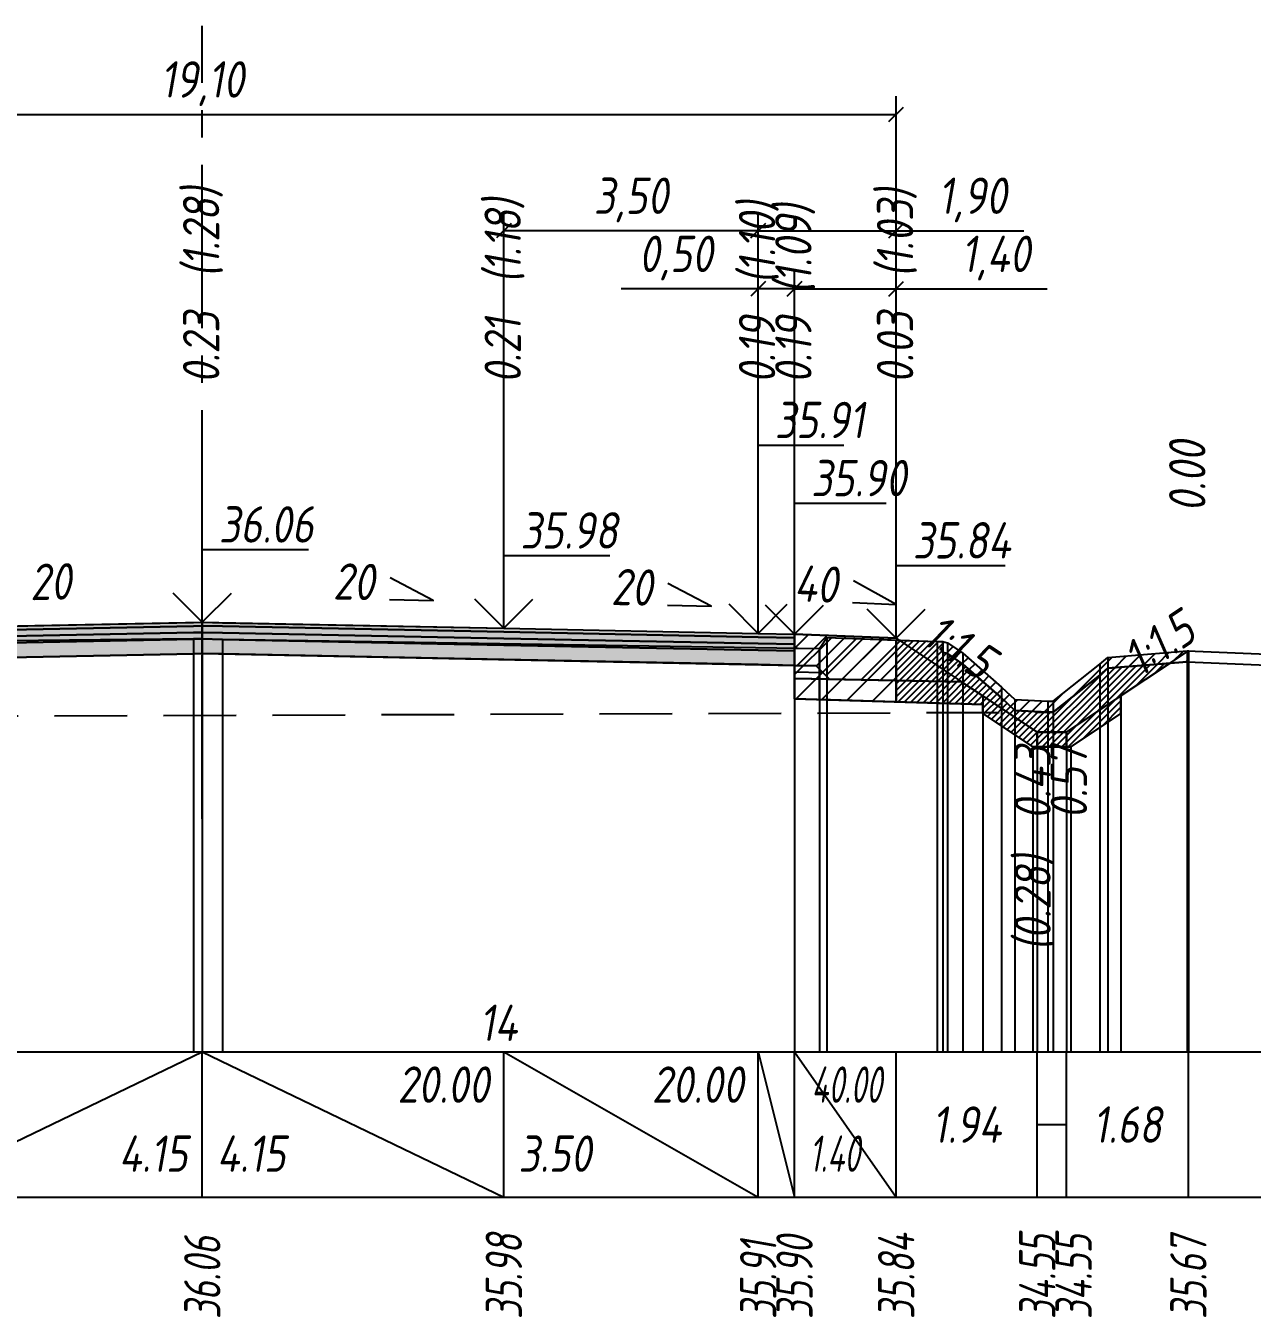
# Model space of a CAD drawing. Extents: x -717 to 1451, y -133302 to 233.
# Drawn here: x 159.7 to 244.1, y -91157.3 to -91068.4 of the extents above; entities that cross this region are included whole.
import ezdxf
from ezdxf.enums import TextEntityAlignment as Align

# ---------------------------------------------------------------- set-up
doc = ezdxf.new("R2010")
doc.units = 0
doc.linetypes.add('осевая2', pattern=[1.125, 0.75, -0.125, 0.125, -0.125])
doc.linetypes.add('штриховая', pattern=[0.75, 0.5, -0.25])
for name, color, linetype in [('Интерполированный поперечник', 2, 'Continuous'), ('Код_514', 1, 'Continuous'), ('Контур_0', 7, 'Continuous'), ('Контур_2521', 7, 'Continuous'), ('Контур_2564', 7, 'Continuous'), ('Контур_2660', 7, 'Continuous'), ('Контур_2665', 7, 'Continuous'), ('Контур_400', 7, 'Continuous'), ('Контур_508', 7, 'Continuous'), ('Контур_512', 7, 'Continuous'), ('Контур_513', 7, 'Continuous'), ('Контур_818', 7, 'Continuous'), ('Красный поперечник', 1, 'Continuous'), ('Объём_2501', 7, 'Continuous'), ('Объём_2564', 7, 'Continuous'), ('Объём_2650', 7, 'Continuous'), ('Объём_2660', 7, 'Continuous'), ('Объём_2663', 7, 'Continuous'), ('Объём_2664', 7, 'Continuous'), ('Объём_2665', 7, 'Continuous'), ('Ось', 1, 'осевая2'), ('Откосы', 7, 'Continuous'), ('Отметки покрытия', 7, 'Continuous'), ('Рабочие отметки', 7, 'Continuous'), ('Рабочие отметки доп.', 7, 'Continuous'), ('Слои выравнивания', 7, 'Continuous'), ('Таблица', 7, 'Continuous'), ('Уклоны проезжей части', 7, 'Continuous'), ('Черный поперечник', 3, 'Continuous')]:
    doc.layers.add(name, color=color, linetype=linetype)
for name, color, linetype, true_color in [('Контур_2540', 2, 'Continuous', 0xffff00), ('Контур_2560', 2, 'Continuous', 0xffff00), ('Контур_2561', 7, 'Continuous', 0xff8040), ('Контур_2562', 3, 'Continuous', 0x00ff00), ('Контур_2563', 7, 'Continuous', 0xff8000), ('Контур_2570', 7, 'Continuous', 0x80ff00), ('Контур_2583', 3, 'Continuous', 0x00ff00), ('Контур_2584', 3, 'Continuous', 0x00ff00), ('Контур_2725', 7, 'Continuous', 0x323232), ('Контур_2736', 4, 'Continuous', 0x00ffff), ('Контур_2737', 4, 'Continuous', 0x00ffff), ('Контур_2738', 4, 'Continuous', 0x00ffff), ('Контур_2739', 4, 'Continuous', 0x00ffff), ('Контур_2741', 4, 'Continuous', 0x00ffff), ('Контур_2742', 4, 'Continuous', 0x00ffff), ('Контур_2743', 4, 'Continuous', 0x00ffff), ('Контур_2744', 7, 'Continuous', 0xa4ffff), ('Контур_2745', 7, 'Continuous', 0xa4ffff), ('Контур_2747', 4, 'Continuous', 0x00ffff), ('Контур_2748', 4, 'Continuous', 0x00ffff), ('Контур_2749', 4, 'Continuous', 0x00ffff), ('Контур_2750', 4, 'Continuous', 0x00ffff), ('Контур_2751', 4, 'Continuous', 0x00ffff), ('Контур_2752', 4, 'Continuous', 0x00ffff), ('Контур_2760', 7, 'Continuous', 0x323232), ('Контур_2761', 7, 'Continuous', 0x323232), ('Контур_2762', 7, 'Continuous', 0x323232), ('Контур_2763', 7, 'Continuous', 0x323232), ('Контур_402', 7, 'Continuous', 0xff6464), ('Контур_703', 4, 'Continuous', 0x00ffff), ('Контур_705', 4, 'Continuous', 0x00ffff), ('Контур_707', 4, 'Continuous', 0x00ffff), ('Контур_720', 131, 'Continuous', 0xaaffff), ('Объём_2520', 7, 'Continuous', 0x80ffff), ('Объём_2540', 2, 'Continuous', 0xffff00), ('Объём_2560', 2, 'Continuous', 0xffff00), ('Объём_2561', 7, 'Continuous', 0xff8040), ('Объём_2562', 3, 'Continuous', 0x00ff00), ('Объём_2563', 7, 'Continuous', 0xff8000), ('Объём_2570', 7, 'Continuous', 0x80ff00), ('Объём_2583', 3, 'Continuous', 0x00ff00), ('Объём_2584', 3, 'Continuous', 0x00ff00), ('Объём_2593', 3, 'Continuous', 0x00ff00), ('Объём_2597', 3, 'Continuous', 0x00ff00), ('Объём_2600', 7, 'Continuous', 0x808000), ('Объём_2620', 2, 'Continuous', 0xffff00), ('Объём_2746', 2, 'Continuous', 0xffff00)]:
    doc.layers.add(name, color=color, linetype=linetype, true_color=true_color)
doc.styles.get("Standard").update_dxf_attribs({"font": 'txt', "height": 2.5})
doc.styles.add('М', font='romand.shx', dxfattribs={"width": 0.8, "oblique": 10, "height": 2.5})
doc.dimstyles.new('ISO-25', dxfattribs={"dimtxt": 2.5, "dimasz": 2.5, "dimexe": 1.25, "dimexo": 0.625, "dimtad": 1, "dimtxsty": 'Standard', "dimcen": 2.5, "dimadec": 0, "dimazin": 0, "dimtfac": 1, "dimtmove": 0, "dimatfit": 3, "dimfxl": 1, "dimarcsym": 0})

# ---------------------------------------------------------------- blocks, each defined once
blk = doc.blocks.new('_Oblique')
at = {"color": 0, "linetype": 'ByBlock', "lineweight": -2}
blk.add_line((-0.5, -0.5), (0.5, 0.5), dxfattribs=at)
blk = doc.blocks.new('*D1779')
at = {"color": 0, "lineweight": -2, "transparency": 16777216}
for p, q in [((212.561, -91109.7), (212.561, -91085.26)), ((219.561, -91109.98), (219.561, -91085.26)), ((212.561, -91086.51), (219.561, -91086.51)), ((219.561, -91086.51), (229.955, -91086.51))]:
    blk.add_line(p, q, dxfattribs=at)
at = {"layer": 'Defpoints', "color": 0, "transparency": 16777216}
for p in [(219.561, -91086.51), (212.561, -91110.325), (219.561, -91110.605)]:
    blk.add_point(p, dxfattribs=at)
at = {"color": 0, "lineweight": -2, "transparency": 16777216, "rotation": 180}
blk.add_blockref('_Oblique', (212.561, -91086.51), dxfattribs=at)
at = {"color": 0, "lineweight": -2, "transparency": 16777216}
blk.add_blockref('_Oblique', (219.561, -91086.51), dxfattribs=at)
at = {"color": 0, "transparency": 16777216, "insert": (226.415, -91084.397), "char_height": 2.5, "width": 8.75, "attachment_point": 5, "style": 'М'}
blk.add_mtext('1,40', dxfattribs=at)
blk = doc.blocks.new('*D1781')
at = {"color": 0, "lineweight": -2, "transparency": 16777216}
for p, q in [((210.061, -91109.65), (210.061, -91085.26)), ((212.561, -91109.7), (212.561, -91085.26)), ((210.061, -91086.51), (200.635, -91086.51)), ((212.561, -91086.51), (210.061, -91086.51))]:
    blk.add_line(p, q, dxfattribs=at)
at = {"layer": 'Defpoints', "color": 0, "transparency": 16777216}
for p in [(212.561, -91086.51), (210.061, -91110.275), (212.561, -91110.325)]:
    blk.add_point(p, dxfattribs=at)
at = {"color": 0, "lineweight": -2, "transparency": 16777216, "rotation": 180}
blk.add_blockref('_Oblique', (210.061, -91086.51), dxfattribs=at)
at = {"color": 0, "lineweight": -2, "transparency": 16777216}
blk.add_blockref('_Oblique', (212.561, -91086.51), dxfattribs=at)
at = {"color": 0, "transparency": 16777216, "insert": (204.397, -91084.397), "char_height": 2.5, "width": 9.16667, "attachment_point": 5, "style": 'М'}
blk.add_mtext('0,50', dxfattribs=at)
blk = doc.blocks.new('*D1783')
at = {"color": 0, "lineweight": -2, "transparency": 16777216}
for p, q in [((192.561, -91109.3), (192.561, -91081.26)), ((210.061, -91109.65), (210.061, -91081.26)), ((210.061, -91082.51), (192.561, -91082.51))]:
    blk.add_line(p, q, dxfattribs=at)
at = {"layer": 'Defpoints', "color": 0, "transparency": 16777216}
for p in [(192.561, -91082.51), (192.561, -91109.925), (210.061, -91110.275)]:
    blk.add_point(p, dxfattribs=at)
at = {"color": 0, "lineweight": -2, "transparency": 16777216, "rotation": 180}
blk.add_blockref('_Oblique', (192.561, -91082.51), dxfattribs=at)
at = {"color": 0, "lineweight": -2, "transparency": 16777216}
blk.add_blockref('_Oblique', (210.061, -91082.51), dxfattribs=at)
at = {"color": 0, "transparency": 16777216, "insert": (201.311, -91080.397), "char_height": 2.5, "width": 9.58333, "attachment_point": 5, "style": 'М'}
blk.add_mtext('3,50', dxfattribs=at)
blk = doc.blocks.new('*D1784')
at = {"color": 0, "lineweight": -2, "transparency": 16777216}
for p, q in [((210.061, -91109.65), (210.061, -91081.26)), ((219.561, -91109.98), (219.561, -91081.26)), ((210.061, -91082.51), (219.561, -91082.51)), ((219.561, -91082.51), (228.349, -91082.51))]:
    blk.add_line(p, q, dxfattribs=at)
at = {"layer": 'Defpoints', "color": 0, "transparency": 16777216}
for p in [(210.061, -91082.51), (210.061, -91110.275), (219.561, -91110.605)]:
    blk.add_point(p, dxfattribs=at)
at = {"color": 0, "lineweight": -2, "transparency": 16777216, "rotation": 180}
blk.add_blockref('_Oblique', (210.061, -91082.51), dxfattribs=at)
at = {"color": 0, "lineweight": -2, "transparency": 16777216}
blk.add_blockref('_Oblique', (219.561, -91082.51), dxfattribs=at)
at = {"color": 0, "transparency": 16777216, "insert": (224.808, -91080.397), "char_height": 2.5, "width": 8.75, "attachment_point": 5, "style": 'М'}
blk.add_mtext('1,90', dxfattribs=at)
blk = doc.blocks.new('*D1786')
at = {"color": 0, "lineweight": -2, "transparency": 16777216}
for p, q in [((124.061, -91109.98), (124.061, -91073.26)), ((219.561, -91109.98), (219.561, -91073.26)), ((124.061, -91074.51), (219.561, -91074.51))]:
    blk.add_line(p, q, dxfattribs=at)
at = {"layer": 'Defpoints', "color": 0, "transparency": 16777216}
for p in [(219.561, -91074.51), (124.061, -91110.605), (219.561, -91110.605)]:
    blk.add_point(p, dxfattribs=at)
at = {"color": 0, "lineweight": -2, "transparency": 16777216, "rotation": 180}
blk.add_blockref('_Oblique', (124.061, -91074.51), dxfattribs=at)
at = {"color": 0, "lineweight": -2, "transparency": 16777216}
blk.add_blockref('_Oblique', (219.561, -91074.51), dxfattribs=at)
at = {"color": 0, "transparency": 16777216, "insert": (171.811, -91072.397), "char_height": 2.5, "width": 10.41667, "attachment_point": 5, "style": 'М'}
blk.add_mtext('19,10', dxfattribs=at)

msp = doc.modelspace()

# ---------------------------------------------------------------- hatches: boundary and pattern name
at = {"layer": 'Объём_2563'}
h = msp.add_hatch(dxfattribs=at)
h.set_pattern_fill('ANSI31', color=256, scale=0.3)
h.paths.add_polyline_path([(214.979, -91113.361), (214.061, -91112.442), (212.561, -91112.412), (212.561, -91110.262), (219.561, -91110.542), (224.061, -91113.542)])
at = {"layer": 'Объём_2570'}
h = msp.add_hatch(dxfattribs=at)
h.set_pattern_fill('ANSI31', color=256, scale=0.2)
h.paths.add_polyline_path([(239.663, -91112.166), (239.569, -91112.162), (234.115, -91112.611), (233.562, -91113.078), (230.362, -91115.631), (229.993, -91115.635), (227.715, -91115.512), (226.813, -91114.653), (224.154, -91112.328), (223.086, -91111.607), (222.776, -91111.524), (222.776, -91110.774), (223.086, -91110.857), (224.154, -91111.578), (226.813, -91113.903), (227.715, -91114.762), (229.993, -91114.885), (230.362, -91114.881), (233.562, -91112.328), (234.115, -91111.861), (239.569, -91111.412), (239.663, -91111.416)])
at = {"layer": 'Объём_2600'}
h = msp.add_hatch(dxfattribs=at)
h.set_pattern_fill('ANSI31', color=6, scale=0.4)
h.paths.add_polyline_path([(214.286, -91111.25), (214.787, -91110.5), (219.561, -91110.674), (219.561, -91114.93), (212.561, -91114.72), (212.561, -91111.222)])
h = msp.add_hatch(dxfattribs=at)
h.set_pattern_fill('HONEY', color=5, scale=0.3)
h.paths.add_polyline_path([(239.663, -91111.416), (239.663, -91112.166), (239.569, -91112.162), (238.4, -91112.258)])
at = {"layer": 'Объём_2620'}
h = msp.add_hatch(dxfattribs=at)
h.set_pattern_fill('ANSI31', color=2, scale=0.1)
h.paths.add_polyline_path([(235.017, -91114.513), (235.017, -91115.715), (231.57, -91118.013), (228.964, -91118.013), (225.517, -91115.715), (225.517, -91115.108), (219.561, -91114.93), (219.561, -91110.674), (222.387, -91110.776), (222.776, -91110.774), (222.776, -91111.524), (223.086, -91111.607), (224.154, -91112.328), (226.813, -91114.653), (227.715, -91115.512), (229.993, -91115.635), (230.362, -91115.631), (233.562, -91113.078), (234.115, -91112.611), (238.4, -91112.258)])
at = {"layer": 'Слои выравнивания'}
for color, points in [(2, [(131.061, -91110.262), (133.561, -91110.212), (151.061, -91109.862), (156.248, -91109.758), (171.207, -91109.459), (171.811, -91109.447), (171.811, -91109.697), (171.207, -91109.709), (156.248, -91110.008), (151.061, -91110.112), (133.561, -91110.462), (131.061, -91110.512)]), (3, [(131.061, -91110.512), (133.561, -91110.462), (151.061, -91110.112), (156.248, -91110.008), (171.207, -91109.709), (171.811, -91109.697), (171.811, -91110.147), (171.207, -91110.159), (156.248, -91110.458), (151.061, -91110.562), (133.561, -91110.912), (131.061, -91110.962)]), (2, [(171.811, -91109.447), (173.212, -91109.475), (192.561, -91109.862), (210.061, -91110.212), (212.561, -91110.262), (212.561, -91110.512), (210.061, -91110.462), (192.561, -91110.112), (173.212, -91109.725), (171.811, -91109.697)]), (3, [(171.811, -91109.697), (173.212, -91109.725), (192.561, -91110.112), (210.061, -91110.462), (212.561, -91110.512), (212.561, -91110.962), (210.061, -91110.912), (192.561, -91110.562), (173.212, -91110.175), (171.811, -91110.147)]), (4, [(131.061, -91110.962), (133.561, -91110.912), (151.061, -91110.562), (156.248, -91110.458), (171.207, -91110.159), (171.811, -91110.147), (171.811, -91110.597), (171.207, -91110.609), (156.248, -91110.908), (151.061, -91111.012), (133.561, -91111.362), (131.061, -91111.412)]), (4, [(171.811, -91110.147), (173.212, -91110.175), (192.561, -91110.562), (210.061, -91110.912), (212.561, -91110.962), (212.561, -91111.412), (210.061, -91111.362), (192.561, -91111.012), (173.212, -91110.625), (171.811, -91110.597)]), (5, [(131.061, -91111.412), (133.561, -91111.362), (151.061, -91111.012), (156.248, -91110.908), (171.207, -91110.609), (171.811, -91110.597), (171.811, -91111.597), (171.207, -91111.609), (156.248, -91111.908), (151.061, -91112.012), (133.561, -91112.362), (131.061, -91112.412)]), (5, [(171.811, -91110.597), (173.212, -91110.625), (192.561, -91111.012), (210.061, -91111.362), (212.561, -91111.412), (212.561, -91112.412), (210.061, -91112.362), (192.561, -91112.012), (173.212, -91111.625), (171.811, -91111.597)])]:
    msp.add_hatch(color=color, dxfattribs=at).paths.add_polyline_path(points)

# ---------------------------------------------------------------- linework, layer by layer
at = {"layer": 'Интерполированный поперечник', "linetype": 'штриховая', "ltscale": 10, "flags": 128}
msp.add_lwpolyline([(101.647, -91116.096), (229.993, -91115.635)], dxfattribs=at)
at = {"layer": 'Код_514'}
for p, q in [((151.061, -91149), (171.811, -91139)), ((171.811, -91149), (171.811, -91139)), ((171.811, -91139), (192.561, -91149)), ((192.561, -91149), (192.561, -91139)), ((192.561, -91139), (210.061, -91149)), ((210.061, -91149), (210.061, -91139)), ((210.061, -91139), (212.561, -91149)), ((212.561, -91149), (212.561, -91139)), ((212.561, -91139), (219.561, -91149)), ((219.561, -91149), (219.561, -91139)), ((229.267, -91149), (229.267, -91139)), ((231.267, -91149), (231.267, -91139)), ((239.663, -91149), (239.663, -91139)), ((229.267, -91144), (231.267, -91144))]:
    msp.add_line(p, q, dxfattribs=at)
at = {"layer": 'Контур_0', "flags": 128}
for points in [[(219.561, -91110.542), (219.561, -91110.542), (219.561, -91110.542), (219.561, -91110.542), (219.561, -91110.542), (219.561, -91110.542), (219.561, -91110.542), (219.561, -91110.542), (219.561, -91110.542), (219.561, -91110.542), (219.561, -91110.542), (219.561, -91110.542), (219.561, -91110.542), (219.561, -91110.542), (219.561, -91110.542), (229.267, -91117.013)], [(219.561, -91110.542), (219.561, -91110.542), (219.561, -91110.542), (219.561, -91110.542), (219.561, -91110.542), (219.561, -91110.542), (219.561, -91110.542), (219.561, -91110.542), (219.561, -91110.542), (219.561, -91110.542), (219.561, -91110.542), (219.561, -91110.542), (219.561, -91110.542), (219.561, -91110.542), (219.561, -91110.542), (229.267, -91117.013), (231.267, -91117.013), (239.663, -91111.416), (239.663, -91111.416), (239.663, -91111.416), (239.663, -91111.416), (239.663, -91111.416), (239.663, -91111.416), (239.663, -91111.416), (239.663, -91111.416), (239.663, -91111.416), (239.663, -91111.416), (239.663, -91111.416), (239.663, -91111.416), (239.663, -91111.416)], [(212.561, -91113.312), (212.561, -91112.412), (214.061, -91112.442), (214.979, -91113.361), (212.561, -91113.312), (212.561, -91113.312)], [(212.561, -91112.412), (214.061, -91112.442), (214.979, -91113.361), (224.061, -91113.542)]]:
    msp.add_lwpolyline(points, dxfattribs=at)
at = {"layer": 'Контур_2521', "color": 250, "flags": 128}
msp.add_lwpolyline([(212.561, -91112.862), (214.52, -91112.901)], dxfattribs=at)
at = {"layer": 'Контур_2540', "flags": 128}
msp.add_lwpolyline([(212.561, -91113.312), (224.061, -91113.542), (225.517, -91114.513), (225.517, -91115.108), (212.561, -91114.72), (212.561, -91113.312), (212.561, -91113.312)], dxfattribs=at)
at = {"layer": 'Контур_2560', "flags": 128}
msp.add_lwpolyline([(212.561, -91110.262), (219.561, -91110.542), (219.561, -91110.542), (219.561, -91110.542)], dxfattribs=at)
at = {"layer": 'Контур_2561', "flags": 128}
msp.add_lwpolyline([(212.561, -91110.262), (212.561, -91110.262), (219.561, -91110.542), (219.561, -91110.542), (212.561, -91110.262)], dxfattribs=at)
at = {"layer": 'Контур_2562', "flags": 128}
msp.add_lwpolyline([(219.561, -91110.542), (219.561, -91110.542), (219.561, -91110.542), (219.561, -91110.542), (219.561, -91110.542)], dxfattribs=at)
at = {"layer": 'Контур_2563', "flags": 128}
msp.add_lwpolyline([(214.979, -91113.361), (214.061, -91112.442), (212.561, -91112.412), (212.561, -91110.262), (219.561, -91110.542), (224.061, -91113.542), (214.979, -91113.361), (214.979, -91113.361)], dxfattribs=at)
at = {"layer": 'Контур_2564', "flags": 128}
msp.add_lwpolyline([(212.561, -91110.262), (219.561, -91110.542)], dxfattribs=at)
at = {"layer": 'Контур_2570', "flags": 128}
msp.add_lwpolyline([(156.248, -91110.722), (171.207, -91110.563), (171.811, -91110.574), (173.212, -91110.599), (214.286, -91111.25), (214.787, -91110.5), (222.387, -91110.776), (222.776, -91110.774), (222.776, -91111.524), (223.086, -91111.607), (224.154, -91112.328), (226.813, -91114.653), (227.715, -91115.512), (229.993, -91115.635), (230.362, -91115.631), (233.562, -91113.078), (234.115, -91112.611), (239.569, -91112.162), (258.859, -91112.974)], dxfattribs=at)
at = {"layer": 'Контур_2583', "flags": 128}
for points in [[(229.267, -91117.013), (225.517, -91114.513), (225.517, -91115.715), (228.964, -91118.013), (229.267, -91118.013), (229.267, -91117.013)], [(235.017, -91115.715), (235.017, -91114.513), (231.267, -91117.013), (231.267, -91118.013), (231.57, -91118.013), (235.017, -91115.715)]]:
    msp.add_lwpolyline(points, dxfattribs=at)
at = {"layer": 'Контур_2584', "flags": 128}
msp.add_lwpolyline([(229.267, -91117.013), (229.267, -91118.013), (231.267, -91118.013), (231.267, -91117.013), (229.267, -91117.013)], dxfattribs=at)
at = {"layer": 'Контур_2660', "flags": 128}
msp.add_lwpolyline([(212.561, -91114.72), (225.517, -91115.108)], dxfattribs=at)
at = {"layer": 'Контур_2665', "flags": 128}
msp.add_lwpolyline([(219.561, -91110.542), (219.561, -91110.542)], dxfattribs=at)
at = {"layer": 'Контур_2725', "flags": 128}
msp.add_lwpolyline([(131.061, -91112.412), (133.561, -91112.362), (151.061, -91112.012), (156.248, -91111.908), (171.207, -91111.609), (171.811, -91111.597), (173.212, -91111.625), (192.561, -91112.012), (210.061, -91112.362), (212.561, -91112.412)], dxfattribs=at)
at = {"layer": 'Контур_2736', "flags": 128}
msp.add_lwpolyline([(219.561, -91110.542), (219.561, -91110.542)], dxfattribs=at)
at = {"layer": 'Контур_2737', "flags": 128}
msp.add_lwpolyline([(219.561, -91110.542), (219.561, -91110.542)], dxfattribs=at)
at = {"layer": 'Контур_2738', "flags": 128}
msp.add_lwpolyline([(219.561, -91110.542), (219.561, -91110.542)], dxfattribs=at)
at = {"layer": 'Контур_2739', "flags": 128}
msp.add_lwpolyline([(219.561, -91110.542), (219.561, -91110.542)], dxfattribs=at)
at = {"layer": 'Контур_2741', "flags": 128}
msp.add_lwpolyline([(239.663, -91111.416), (239.663, -91111.416)], dxfattribs=at)
at = {"layer": 'Контур_2742', "flags": 128}
msp.add_lwpolyline([(239.663, -91111.416), (239.663, -91111.416)], dxfattribs=at)
at = {"layer": 'Контур_2743', "flags": 128}
msp.add_lwpolyline([(239.663, -91111.416), (239.663, -91111.416)], dxfattribs=at)
at = {"layer": 'Контур_2744', "flags": 128}
msp.add_lwpolyline([(239.663, -91111.416), (239.663, -91111.416)], dxfattribs=at)
msp.add_lwpolyline([(239.663, -91111.416), (239.663, -91111.416)], dxfattribs=at)
msp.add_lwpolyline([(239.663, -91111.416), (239.663, -91111.416)], dxfattribs=at)
msp.add_lwpolyline([(239.663, -91111.416), (239.663, -91111.416)], dxfattribs=at)
msp.add_lwpolyline([(239.663, -91111.416), (239.663, -91111.416)], dxfattribs=at)
msp.add_lwpolyline([(239.663, -91111.416), (239.663, -91111.416)], dxfattribs=at)
at = {"layer": 'Контур_2745', "flags": 128}
msp.add_lwpolyline([(219.561, -91110.542), (219.561, -91110.542)], dxfattribs=at)
msp.add_lwpolyline([(219.561, -91110.542), (219.561, -91110.542)], dxfattribs=at)
msp.add_lwpolyline([(219.561, -91110.542), (219.561, -91110.542)], dxfattribs=at)
msp.add_lwpolyline([(219.561, -91110.542), (219.561, -91110.542)], dxfattribs=at)
msp.add_lwpolyline([(219.561, -91110.542), (219.561, -91110.542)], dxfattribs=at)
msp.add_lwpolyline([(219.561, -91110.542), (219.561, -91110.542)], dxfattribs=at)
at = {"layer": 'Контур_2747', "flags": 128}
msp.add_lwpolyline([(219.561, -91110.542), (219.561, -91110.542)], dxfattribs=at)
at = {"layer": 'Контур_2748', "flags": 128}
msp.add_lwpolyline([(219.561, -91110.542), (219.561, -91110.542)], dxfattribs=at)
at = {"layer": 'Контур_2749', "flags": 128}
msp.add_lwpolyline([(219.561, -91110.542), (219.561, -91110.542)], dxfattribs=at)
at = {"layer": 'Контур_2750', "flags": 128}
msp.add_lwpolyline([(239.663, -91111.416), (239.663, -91111.416)], dxfattribs=at)
at = {"layer": 'Контур_2751', "flags": 128}
msp.add_lwpolyline([(239.663, -91111.416), (239.663, -91111.416)], dxfattribs=at)
at = {"layer": 'Контур_2752', "flags": 128}
msp.add_lwpolyline([(239.663, -91111.416), (239.663, -91111.416)], dxfattribs=at)
at = {"layer": 'Контур_2760', "flags": 128}
msp.add_lwpolyline([(131.061, -91110.262), (133.561, -91110.212), (151.061, -91109.862), (156.248, -91109.758), (171.207, -91109.459), (171.811, -91109.447), (173.212, -91109.475), (192.561, -91109.862), (210.061, -91110.212), (212.561, -91110.262)], dxfattribs=at)
at = {"layer": 'Контур_2761', "flags": 128}
msp.add_lwpolyline([(131.061, -91110.512), (133.561, -91110.462), (151.061, -91110.112), (156.248, -91110.008), (171.207, -91109.709), (171.811, -91109.697), (173.212, -91109.725), (192.561, -91110.112), (210.061, -91110.462), (212.561, -91110.512)], dxfattribs=at)
at = {"layer": 'Контур_2762', "flags": 128}
msp.add_lwpolyline([(131.061, -91110.962), (133.561, -91110.912), (151.061, -91110.562), (156.248, -91110.458), (171.207, -91110.159), (171.811, -91110.147), (173.212, -91110.175), (192.561, -91110.562), (210.061, -91110.912), (212.561, -91110.962)], dxfattribs=at)
at = {"layer": 'Контур_2763', "flags": 128}
msp.add_lwpolyline([(131.061, -91111.412), (133.561, -91111.362), (151.061, -91111.012), (156.248, -91110.908), (171.207, -91110.609), (171.811, -91110.597), (173.212, -91110.625), (192.561, -91111.012), (210.061, -91111.362), (212.561, -91111.412)], dxfattribs=at)
at = {"layer": 'Контур_400', "flags": 128}
for points in [[(131.061, -91110.262), (133.561, -91110.212), (133.561, -91110.212), (133.561, -91110.212), (133.561, -91110.212), (133.561, -91110.212), (133.561, -91110.212), (151.061, -91109.862), (171.811, -91109.447)], [(171.811, -91109.447), (192.561, -91109.862), (210.061, -91110.212), (210.061, -91110.212), (210.061, -91110.212), (210.061, -91110.212), (210.061, -91110.212), (210.061, -91110.212), (212.561, -91110.262)]]:
    msp.add_lwpolyline(points, dxfattribs=at)
at = {"layer": 'Контур_402', "flags": 128}
msp.add_lwpolyline([(117.169, -91115.136), (131.061, -91114.72), (131.061, -91112.412), (171.811, -91111.597), (212.561, -91112.412), (212.561, -91114.72), (225.517, -91115.108)], dxfattribs=at)
at = {"layer": 'Контур_508', "flags": 128}
msp.add_lwpolyline([(105, -91116.084), (105.624, -91116.5), (105.624, -91117.702), (109.071, -91120), (109.374, -91120), (111.374, -91120), (111.677, -91120), (115.124, -91117.702), (115.124, -91116.5), (117.169, -91115.136), (131.061, -91114.72), (131.061, -91112.412), (171.811, -91111.597), (212.561, -91112.412), (212.561, -91114.72), (225.517, -91115.108), (225.517, -91115.715), (228.964, -91118.013), (229.267, -91118.013), (231.267, -91118.013), (231.57, -91118.013), (235.017, -91115.715), (235.017, -91114.513), (239.663, -91111.416)], dxfattribs=at)
at = {"layer": 'Контур_512', "flags": 128}
msp.add_lwpolyline([(212.561, -91114.72), (225.517, -91115.108), (225.517, -91115.715), (228.964, -91118.013), (229.267, -91118.013), (231.267, -91118.013), (231.57, -91118.013), (235.017, -91115.715), (235.017, -91114.513), (239.663, -91111.416)], dxfattribs=at)
at = {"layer": 'Контур_513', "flags": 128}
msp.add_lwpolyline([(105, -91116.084), (105.624, -91116.5), (105.624, -91117.702), (109.071, -91120), (109.374, -91120), (111.374, -91120), (111.677, -91120), (115.124, -91117.702), (115.124, -91116.5), (117.169, -91115.136), (131.061, -91114.72), (131.061, -91112.412), (171.811, -91111.597), (212.561, -91112.412), (212.561, -91114.72), (225.517, -91115.108), (225.517, -91115.715), (228.964, -91118.013), (229.267, -91118.013), (231.267, -91118.013), (231.57, -91118.013), (235.017, -91115.715), (235.017, -91114.513), (239.663, -91111.416)], dxfattribs=at)
at = {"layer": 'Контур_703', "flags": 128}
for points in [[(219.561, -91110.542), (219.561, -91110.542)], [(219.561, -91110.542), (229.267, -91117.013)]]:
    msp.add_lwpolyline(points, dxfattribs=at)
at = {"layer": 'Контур_705', "flags": 128}
msp.add_lwpolyline([(219.561, -91110.542), (219.561, -91110.542)], dxfattribs=at)
at = {"layer": 'Контур_707', "flags": 128}
msp.add_lwpolyline([(231.267, -91117.013), (239.663, -91111.416)], dxfattribs=at)
at = {"layer": 'Контур_720', "flags": 128}
msp.add_lwpolyline([(229.267, -91117.013), (231.267, -91117.013)], dxfattribs=at)
at = {"layer": 'Контур_818', "flags": 128}
msp.add_lwpolyline([(156.248, -91110.722), (171.207, -91110.563), (171.811, -91110.574), (173.212, -91110.599), (214.286, -91111.25), (214.787, -91110.5), (222.387, -91110.776), (222.776, -91110.774), (222.776, -91111.524), (223.086, -91111.607), (224.154, -91112.328), (226.813, -91114.653), (227.715, -91115.512), (229.993, -91115.635), (230.362, -91115.631), (233.562, -91113.078), (234.115, -91112.611), (239.569, -91112.162), (239.663, -91112.166)], dxfattribs=at)
at = {"layer": 'Красный поперечник'}
for p, q in [((151.061, -91109.862), (171.811, -91109.447)), ((171.811, -91109.447), (192.561, -91109.862)), ((192.561, -91109.862), (210.061, -91110.212)), ((210.061, -91110.212), (212.561, -91110.262)), ((212.561, -91110.262), (219.561, -91110.542)), ((219.561, -91110.542), (229.267, -91117.013)), ((231.267, -91117.013), (239.663, -91111.416)), ((239.663, -91111.416), (239.663, -91139)), ((212.561, -91114.72), (212.561, -91139)), ((235.017, -91114.513), (235.017, -91139)), ((225.517, -91115.108), (225.517, -91139)), ((225.517, -91115.715), (225.517, -91139)), ((235.017, -91115.715), (235.017, -91139)), ((229.267, -91117.013), (231.267, -91117.013)), ((228.964, -91118.013), (228.964, -91139)), ((229.267, -91118.013), (229.267, -91139)), ((231.267, -91118.013), (231.267, -91139)), ((231.57, -91118.013), (231.57, -91139))]:
    msp.add_line(p, q, dxfattribs=at)
at = {"layer": 'Объём_2501', "flags": 128}
for points in [[(131.061, -91110.262), (133.561, -91110.212), (133.561, -91110.212), (133.561, -91110.212), (133.561, -91110.212), (133.561, -91110.212), (133.561, -91110.212), (151.061, -91109.862), (171.811, -91109.447)], [(171.811, -91109.447), (192.561, -91109.862), (210.061, -91110.212), (210.061, -91110.212), (210.061, -91110.212), (210.061, -91110.212), (210.061, -91110.212), (210.061, -91110.212), (212.561, -91110.262)]]:
    msp.add_lwpolyline(points, dxfattribs=at)
at = {"layer": 'Объём_2520', "color": 250, "flags": 128}
msp.add_lwpolyline([(212.561, -91113.312), (212.561, -91112.412), (214.061, -91112.442), (214.979, -91113.361), (212.561, -91113.312), (212.561, -91113.312)], dxfattribs=at)
at = {"layer": 'Объём_2540', "flags": 128}
msp.add_lwpolyline([(212.561, -91113.312), (224.061, -91113.542), (225.517, -91114.513), (225.517, -91115.108), (212.561, -91114.72), (212.561, -91113.312), (212.561, -91113.312)], dxfattribs=at)
at = {"layer": 'Объём_2560', "flags": 128}
msp.add_lwpolyline([(212.561, -91110.262), (219.561, -91110.542), (219.561, -91110.542), (219.561, -91110.542)], dxfattribs=at)
at = {"layer": 'Объём_2561', "flags": 128}
msp.add_lwpolyline([(212.561, -91110.262), (212.561, -91110.262), (219.561, -91110.542), (219.561, -91110.542), (212.561, -91110.262)], dxfattribs=at)
at = {"layer": 'Объём_2562', "flags": 128}
msp.add_lwpolyline([(219.561, -91110.542), (219.561, -91110.542), (219.561, -91110.542), (219.561, -91110.542), (219.561, -91110.542)], dxfattribs=at)
at = {"layer": 'Объём_2563', "color": 250, "flags": 128}
msp.add_lwpolyline([(214.979, -91113.361), (214.061, -91112.442), (212.561, -91112.412), (212.561, -91110.262), (219.561, -91110.542), (224.061, -91113.542), (214.979, -91113.361), (214.979, -91113.361)], dxfattribs=at)
at = {"layer": 'Объём_2564', "flags": 128}
msp.add_lwpolyline([(212.561, -91110.262), (219.561, -91110.542)], dxfattribs=at)
at = {"layer": 'Объём_2570', "flags": 128}
msp.add_lwpolyline([(239.663, -91112.166), (239.569, -91112.162), (234.115, -91112.611), (233.562, -91113.078), (230.362, -91115.631), (229.993, -91115.635), (227.715, -91115.512), (226.813, -91114.653), (224.154, -91112.328), (223.086, -91111.607), (222.776, -91111.524), (222.776, -91110.774), (223.086, -91110.857), (224.154, -91111.578), (226.813, -91113.903), (227.715, -91114.762), (229.993, -91114.885), (230.362, -91114.881), (233.562, -91112.328), (234.115, -91111.861), (239.569, -91111.412), (239.663, -91111.416), (239.663, -91112.166), (239.663, -91112.166)], dxfattribs=at)
at = {"layer": 'Объём_2583', "flags": 128}
for points in [[(229.267, -91117.013), (225.517, -91114.513), (225.517, -91115.715), (228.964, -91118.013), (229.267, -91118.013), (229.267, -91117.013)], [(235.017, -91115.715), (235.017, -91114.513), (231.267, -91117.013), (231.267, -91118.013), (231.57, -91118.013), (235.017, -91115.715)]]:
    msp.add_lwpolyline(points, dxfattribs=at)
at = {"layer": 'Объём_2584', "flags": 128}
msp.add_lwpolyline([(229.267, -91117.013), (229.267, -91118.013), (231.267, -91118.013), (231.267, -91117.013), (229.267, -91117.013)], dxfattribs=at)
at = {"layer": 'Объём_2593', "flags": 128}
for points in [[(225.517, -91114.513), (229.267, -91117.013)], [(231.267, -91117.013), (235.017, -91114.513)]]:
    msp.add_lwpolyline(points, dxfattribs=at)
at = {"layer": 'Объём_2597', "flags": 128}
msp.add_lwpolyline([(229.267, -91117.013), (231.267, -91117.013)], dxfattribs=at)
at = {"layer": 'Объём_2600', "color": 5, "flags": 128}
msp.add_lwpolyline([(239.663, -91111.416), (239.663, -91112.166), (239.569, -91112.162), (238.4, -91112.258), (239.663, -91111.416), (239.663, -91111.416)], dxfattribs=at)
at = {"layer": 'Объём_2620', "flags": 128}
msp.add_lwpolyline([(235.017, -91114.513), (235.017, -91115.715), (231.57, -91118.013), (228.964, -91118.013), (225.517, -91115.715), (225.517, -91115.108), (219.561, -91114.93), (219.561, -91110.674), (222.387, -91110.776), (222.776, -91110.774), (222.776, -91111.524), (223.086, -91111.607), (224.154, -91112.328), (226.813, -91114.653), (227.715, -91115.512), (229.993, -91115.635), (230.362, -91115.631), (233.562, -91113.078), (234.115, -91112.611), (238.4, -91112.258), (235.017, -91114.513), (235.017, -91114.513)], dxfattribs=at)
at = {"layer": 'Объём_2650', "color": 6, "flags": 128}
msp.add_lwpolyline([(214.286, -91111.25), (214.787, -91110.5), (219.561, -91110.674), (219.561, -91114.93), (212.561, -91114.72), (212.561, -91111.222), (214.286, -91111.25), (214.286, -91111.25)], dxfattribs=at)
at = {"layer": 'Объём_2660', "flags": 128}
msp.add_lwpolyline([(212.561, -91114.72), (225.517, -91115.108)], dxfattribs=at)
at = {"layer": 'Объём_2663', "flags": 128}
for points in [[(219.561, -91110.542), (229.267, -91117.013)], [(231.267, -91117.013), (239.663, -91111.416)]]:
    msp.add_lwpolyline(points, dxfattribs=at)
at = {"layer": 'Объём_2664', "flags": 128}
msp.add_lwpolyline([(229.267, -91117.013), (231.267, -91117.013)], dxfattribs=at)
at = {"layer": 'Объём_2665', "flags": 128}
msp.add_lwpolyline([(219.561, -91110.542), (219.561, -91110.542)], dxfattribs=at)
at = {"layer": 'Объём_2746', "flags": 128}
msp.add_lwpolyline([(231.57, -91118.013), (228.964, -91118.013), (225.517, -91115.715), (225.517, -91115.108), (214.286, -91114.771), (214.286, -91111.25), (214.787, -91110.5), (219.769, -91110.681), (229.267, -91117.013), (231.267, -91117.013), (235.017, -91114.513), (235.017, -91115.715), (231.57, -91118.013), (231.57, -91118.013)], dxfattribs=at)
at = {"layer": 'Ось', "ltscale": 15}
msp.add_line((171.811, -91122.971), (171.811, -91068.418), dxfattribs=at)
at = {"layer": 'Откосы', "color": 1, "flags": 128}
for points in [[(184.699, -91107.888), (187.698, -91107.948), (184.729, -91106.388)], [(203.824, -91108.27), (206.823, -91108.33), (203.854, -91106.771)], [(216.558, -91108.094), (219.556, -91108.214), (216.618, -91106.596)]]:
    msp.add_lwpolyline(points, dxfattribs=at)
at = {"layer": 'Отметки покрытия', "color": 1}
for p, q in [((210.061, -91110.212), (210.061, -91097.262)), ((210.061, -91097.262), (215.961, -91097.262)), ((212.561, -91110.262), (212.561, -91101.262)), ((212.561, -91101.262), (218.861, -91101.262)), ((171.811, -91109.447), (171.811, -91104.447)), ((171.811, -91104.447), (179.111, -91104.447)), ((192.561, -91109.862), (192.561, -91104.862)), ((192.561, -91104.862), (199.861, -91104.862)), ((219.561, -91110.542), (219.561, -91105.542)), ((219.561, -91105.542), (227.061, -91105.542)), ((171.811, -91109.447), (169.811, -91107.447)), ((171.811, -91109.447), (173.811, -91107.447)), ((192.561, -91109.862), (190.561, -91107.862)), ((192.561, -91109.862), (194.561, -91107.862)), ((210.061, -91110.212), (208.061, -91108.212)), ((210.061, -91110.212), (212.061, -91108.212)), ((212.561, -91110.262), (210.561, -91108.262)), ((212.561, -91110.262), (214.561, -91108.262)), ((219.561, -91110.542), (217.561, -91108.542)), ((219.561, -91110.542), (221.561, -91108.542))]:
    msp.add_line(p, q, dxfattribs=at)
at = {"layer": 'Слои выравнивания'}
for p, q in [((171.811, -91109.447), (171.811, -91139)), ((212.561, -91110.262), (212.561, -91139))]:
    msp.add_line(p, q, dxfattribs=at)
at = {"layer": 'Слои выравнивания', "color": 2, "flags": 128}
for points in [[(131.061, -91110.262), (133.561, -91110.212), (151.061, -91109.862), (156.248, -91109.758), (171.207, -91109.459), (171.811, -91109.447), (171.811, -91109.697), (171.207, -91109.709), (156.248, -91110.008), (151.061, -91110.112), (133.561, -91110.462), (131.061, -91110.512)], [(171.811, -91109.447), (173.212, -91109.475), (192.561, -91109.862), (210.061, -91110.212), (212.561, -91110.262), (212.561, -91110.512), (210.061, -91110.462), (192.561, -91110.112), (173.212, -91109.725), (171.811, -91109.697)]]:
    msp.add_lwpolyline(points, close=True, dxfattribs=at)
at = {"layer": 'Слои выравнивания', "color": 3, "flags": 128}
for points in [[(131.061, -91110.512), (133.561, -91110.462), (151.061, -91110.112), (156.248, -91110.008), (171.207, -91109.709), (171.811, -91109.697), (171.811, -91110.147), (171.207, -91110.159), (156.248, -91110.458), (151.061, -91110.562), (133.561, -91110.912), (131.061, -91110.962)], [(171.811, -91109.697), (173.212, -91109.725), (192.561, -91110.112), (210.061, -91110.462), (212.561, -91110.512), (212.561, -91110.962), (210.061, -91110.912), (192.561, -91110.562), (173.212, -91110.175), (171.811, -91110.147)]]:
    msp.add_lwpolyline(points, close=True, dxfattribs=at)
at = {"layer": 'Слои выравнивания', "color": 4, "flags": 128}
for points in [[(131.061, -91110.962), (133.561, -91110.912), (151.061, -91110.562), (156.248, -91110.458), (171.207, -91110.159), (171.811, -91110.147), (171.811, -91110.597), (171.207, -91110.609), (156.248, -91110.908), (151.061, -91111.012), (133.561, -91111.362), (131.061, -91111.412)], [(171.811, -91110.147), (173.212, -91110.175), (192.561, -91110.562), (210.061, -91110.912), (212.561, -91110.962), (212.561, -91111.412), (210.061, -91111.362), (192.561, -91111.012), (173.212, -91110.625), (171.811, -91110.597)]]:
    msp.add_lwpolyline(points, close=True, dxfattribs=at)
at = {"layer": 'Слои выравнивания', "color": 5, "flags": 128}
for points in [[(131.061, -91111.412), (133.561, -91111.362), (151.061, -91111.012), (156.248, -91110.908), (171.207, -91110.609), (171.811, -91110.597), (171.811, -91111.597), (171.207, -91111.609), (156.248, -91111.908), (151.061, -91112.012), (133.561, -91112.362), (131.061, -91112.412)], [(171.811, -91110.597), (173.212, -91110.625), (192.561, -91111.012), (210.061, -91111.362), (212.561, -91111.412), (212.561, -91112.412), (210.061, -91112.362), (192.561, -91112.012), (173.212, -91111.625), (171.811, -91111.597)]]:
    msp.add_lwpolyline(points, close=True, dxfattribs=at)
at = {"layer": 'Таблица'}
for p, q in [((80, -91139), (264.663, -91139)), ((80, -91149), (264.663, -91149))]:
    msp.add_line(p, q, dxfattribs=at)
at = {"layer": 'Черный поперечник', "color": 7}
for p, q in [((171.207, -91110.563), (171.207, -91139)), ((171.811, -91110.574), (171.811, -91139)), ((214.787, -91110.5), (214.787, -91139)), ((173.212, -91110.599), (173.212, -91139)), ((214.286, -91111.25), (214.286, -91139)), ((222.387, -91110.776), (222.387, -91139)), ((222.776, -91110.774), (222.776, -91139)), ((223.086, -91110.857), (223.086, -91139)), ((239.569, -91111.412), (239.569, -91139)), ((224.154, -91111.578), (224.154, -91139)), ((233.562, -91112.328), (233.562, -91139)), ((234.115, -91111.861), (234.115, -91139)), ((226.813, -91113.903), (226.813, -91139)), ((227.715, -91114.762), (227.715, -91139)), ((229.993, -91114.885), (229.993, -91139)), ((230.362, -91114.881), (230.362, -91139))]:
    msp.add_line(p, q, dxfattribs=at)
at = {"layer": 'Черный поперечник', "flags": 128}
msp.add_lwpolyline([(156.248, -91110.722), (171.207, -91110.563), (171.811, -91110.574), (173.212, -91110.599), (214.286, -91111.25), (214.787, -91110.5), (222.387, -91110.776), (222.776, -91110.774), (223.086, -91110.857), (224.154, -91111.578), (226.813, -91113.903), (227.715, -91114.762), (229.993, -91114.885), (230.362, -91114.881), (233.562, -91112.328), (234.115, -91111.861), (239.569, -91111.412), (258.859, -91112.224)], dxfattribs=at)

# ---------------------------------------------------------------- texts
at = {"layer": 'Код_514', "style": 'М', "oblique": 10}
for s, width, p in [('20.00', 0.8, (191.561, -91140)), ('20.00', 0.8, (209.061, -91140)), ('40.00', 0.6, (218.561, -91140))]:
    msp.add_text(s, height=2.5, dxfattribs=dict(at, width=width)).set_placement(p, align=Align.TOP_RIGHT)
at = {"layer": 'Код_514', "style": 'М', "oblique": 10, "width": 0.8}
for s, p in [('1.94', (224.414, -91144)), ('1.68', (235.465, -91144))]:
    msp.add_text(s, height=2.5, dxfattribs=at).set_placement(p, align=Align.MIDDLE_CENTER)
msp.add_text('4.15', height=2.5, dxfattribs=at).set_placement((170.811, -91148), align=Align.BOTTOM_RIGHT)
at = {"layer": 'Код_514', "style": 'М', "oblique": 10}
for s, width, p in [('4.15', 0.8, (172.811, -91148)), ('3.50', 0.8, (193.561, -91148)), ('1.40', 0.6, (213.561, -91148))]:
    msp.add_text(s, height=2.5, dxfattribs=dict(at, width=width)).set_placement(p, align=Align.BOTTOM_LEFT)
at = {"layer": 'Код_514', "style": 'М', "oblique": 10, "width": 0.7}
for s, p in [('35.98', (192.561, -91157.382)), ('35.84', (219.561, -91157.382)), ('34.55', (229.267, -91157.382)), ('34.55', (231.767, -91157.382)), ('35.67', (239.663, -91157.382)), ('36.06', (171.811, -91157.382)), ('35.91', (210.061, -91157.382)), ('35.90', (212.561, -91157.382))]:
    msp.add_text(s, height=2.5, rotation=90, dxfattribs=at).set_placement(p, align=Align.MIDDLE_LEFT)
at = {"layer": 'Отметки покрытия', "color": 1, "style": 'М', "oblique": 10, "width": 0.8}
for s, p in [('35.91', (211.202, -91097.531)), ('35.90', (213.702, -91101.531)), ('36.06', (172.952, -91104.716)), ('35.98', (193.702, -91105.131)), ('35.84', (220.702, -91105.811))]:
    msp.add_text(s, height=2.5, dxfattribs=at).set_placement(p, align=Align.BOTTOM_LEFT)
at = {"layer": 'Рабочие отметки', "color": 1, "style": 'М', "oblique": 10, "width": 0.8}
for s, p in [('0.23', (171.733, -91093.012)), ('0.21', (192.483, -91093.012)), ('0.19', (209.983, -91093.012)), ('0.19', (212.483, -91093.012)), ('0.03', (219.483, -91093.012)), ('0.00', (239.585, -91101.847))]:
    msp.add_text(s, height=2.5, rotation=90, dxfattribs=at).set_placement(p, align=Align.MIDDLE_LEFT)
for s, p in [('0.43', (228.939, -91117.944)), ('0.57', (231.439, -91117.944))]:
    msp.add_text(s, height=2.5, rotation=90, dxfattribs=at).set_placement(p, align=Align.MIDDLE_RIGHT)
at = {"layer": 'Рабочие отметки доп.', "color": 1, "style": 'М', "oblique": 10, "width": 0.8}
for s, p in [('(1.28)', (171.733, -91085.712)), ('(1.03)', (219.483, -91085.712)), ('(1.18)', (192.483, -91086.112)), ('(1.10)', (209.983, -91086.162)), ('(1.09)', (212.483, -91086.851))]:
    msp.add_text(s, height=2.5, rotation=90, dxfattribs=at).set_placement(p, align=Align.MIDDLE_LEFT)
msp.add_text('(0.28)', height=2.5, rotation=90, dxfattribs=at).set_placement((228.939, -91125.444), align=Align.MIDDLE_RIGHT)
at = {"layer": 'Слои выравнивания', "style": 'М', "oblique": 10, "width": 0.8}
msp.add_text('14', height=2.5, dxfattribs=at).set_placement((192.186, -91139), align=Align.BOTTOM_CENTER)
at = {"layer": 'Уклоны проезжей части', "color": 1, "style": 'М', "oblique": 10, "width": 0.8}
for s, rotation, p in [('20', 1.14576, (161.416, -91108.655)), ('20', 358.85423, (182.206, -91108.655)), ('20', 358.85423, (201.331, -91109.037)), ('40', 357.70938, (213.966, -91108.811)), ('1:1.5', 33.69007, (238.777, -91112.549)), ('1:1.5', 326.30994, (222.846, -91112.794))]:
    msp.add_text(s, height=2.5, rotation=rotation, dxfattribs=at).set_placement(p, align=Align.BOTTOM_CENTER)

# ---------------------------------------------------------------- dimensions: what is measured, and where the dimension line sits
at = {"color": 5}
dim = msp.add_linear_dim(base=(219.561, -91074.51), p1=(124.061, -91110.605), p2=(219.561, -91110.605), angle=180, dimstyle='ISO-25', override={"dimasz": 1, "dimlfac": 0.2, "dimzin": 0, "dimtxsty": 'М', "dimblk1": 'Oblique', "dimblk2": 'Oblique', "dimsah": 1}, dxfattribs=at)
dim.commit()
dim.dimension.update_dxf_attribs({"geometry": '*D1786', "text_midpoint": (171.811, -91072.397)})
dim = msp.add_linear_dim(base=(192.561, -91082.51), p1=(210.061, -91110.275), p2=(192.561, -91109.925), dimstyle='ISO-25', override={"dimasz": 1, "dimlfac": 0.2, "dimzin": 0, "dimtxsty": 'М', "dimblk1": 'Oblique', "dimblk2": 'Oblique', "dimsah": 1}, dxfattribs=at)
dim.commit()
dim.dimension.update_dxf_attribs({"geometry": '*D1783', "text_midpoint": (201.311, -91080.397)})
dim = msp.add_linear_dim(base=(210.061, -91082.51), p1=(219.561, -91110.605), p2=(210.061, -91110.275), dimstyle='ISO-25', override={"dimasz": 1, "dimlfac": 0.2, "dimzin": 0, "dimtxsty": 'М', "dimblk1": 'Oblique', "dimblk2": 'Oblique', "dimsah": 1}, dxfattribs=at)
dim.commit()
dim.dimension.update_dxf_attribs({"geometry": '*D1784', "text_midpoint": (224.808, -91082.51), "dimtype": 160})
for base, p1, p2, picture, middle in [((212.561, -91086.51), (210.061, -91110.275), (212.561, -91110.325), '*D1781', (204.397, -91086.51)), ((219.561, -91086.51), (212.561, -91110.325), (219.561, -91110.605), '*D1779', (226.415, -91086.51))]:
    dim = msp.add_linear_dim(base=base, p1=p1, p2=p2, angle=180, dimstyle='ISO-25', override={"dimasz": 1, "dimlfac": 0.2, "dimzin": 0, "dimtxsty": 'М', "dimblk1": 'Oblique', "dimblk2": 'Oblique', "dimsah": 1}, dxfattribs=at)
    dim.commit()
    dim.dimension.update_dxf_attribs({"geometry": picture, "text_midpoint": middle, "dimtype": 160})

doc.saveas('drawing.dxf')
